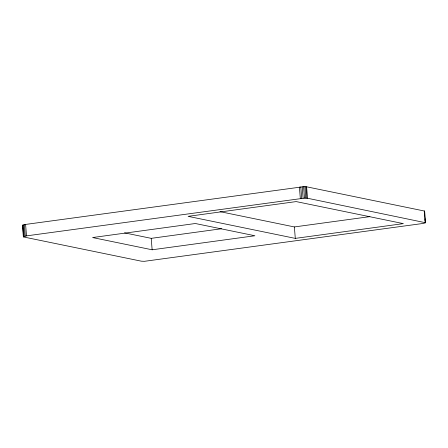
<?xml version="1.0" encoding="UTF-8"?>
<svg xmlns="http://www.w3.org/2000/svg" width="448" height="448" viewBox="0 0 448 448"><rect width="100%" height="100%" fill="white"/><g stroke="black" fill="none" stroke-linecap="round" stroke-linejoin="round"><path stroke-width="0.67" d="M424.637 211.131L425.6 222.751L423.623 223.378L144.424 261.313L141.389 261.19L23.772 237.009L23.363 236.869L22.4 225.249L25.592 224.431L303.576 186.687L306.611 186.81L424.228 210.991L424.637 211.131L424.351 211.512M425.6 222.751L307.535 198.257L304.5 198.128L26.51 235.872L23.363 236.869M124.516 232.859L151.217 238.347L221.564 228.738M219.951 211.641L294.375 226.94L369.886 216.63M152.135 249.788L254.901 235.754L195.345 223.513L92.585 237.546L152.135 249.788L151.217 238.347M295.294 238.386L403.362 223.625L296.167 201.589L188.098 216.35L295.294 238.386L294.375 226.94M424.458 212.862L424.62 214.878M424.945 218.915L425.107 220.937M424.228 210.991L425.152 222.432M306.611 186.81L307.535 198.257M305.866 186.715L306.785 198.156M304.83 186.67L305.749 198.117M303.576 186.687L304.5 198.128M302.193 186.754L303.111 198.195M300.77 186.872L301.689 198.313M299.404 187.029L300.328 198.475M25.592 224.431L26.51 235.872M24.377 224.622L25.301 236.062M23.402 224.829L24.321 236.275M22.73 225.042L23.649 236.488"/></g></svg>
